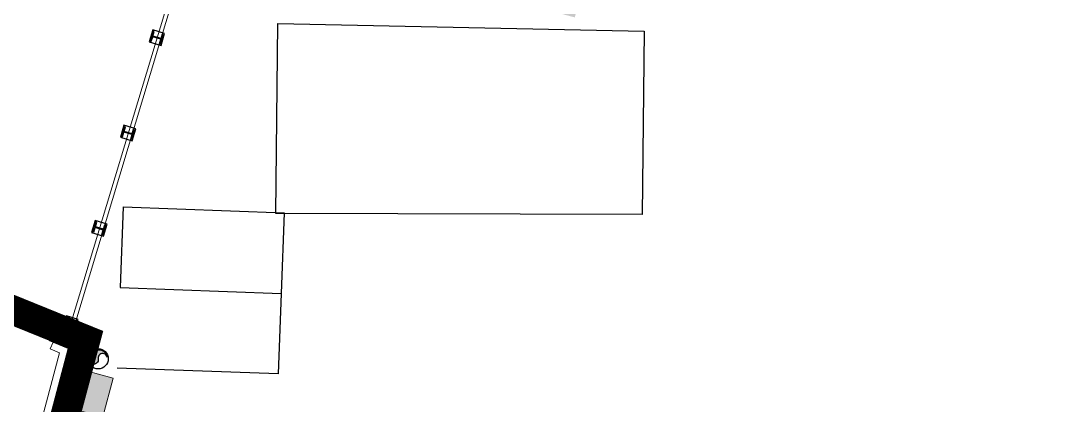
# Model space of a CAD drawing. Header units: centimetres. Extents: x 139057 to 200038, y 34824 to 80516.
# Drawn here: x 169857 to 171256, y 62896 to 63421 of the extents above; entities that cross this region are included whole.
import ezdxf

# ---------------------------------------------------------------- set-up
doc = ezdxf.new("R2010")
doc.units = ezdxf.units.CM
doc.header["$LTSCALE"] = 100
doc.linetypes.add('TRATTO-PUNTO', pattern=[1, 0.5, -0.25, 0, -0.25])
doc.layers.get('0').update_dxf_attribs({"lineweight": 0})
for name, color, linetype, lineweight in [('410_STRUTTURE_001-AM_0', 7, 'Continuous', 0), ('430_TAVOLATI_001-AM_0', 3, 'Continuous', 0), ('440_SIMBOLI_001-AM_0', 31, 'Continuous', 0)]:
    doc.layers.add(name, color=color, linetype=linetype, lineweight=lineweight)
for name, color, linetype in [('_s_09_Perimetro_proprietà', 40, 'Continuous'), ('A-GRIGLIATI', 8, 'Continuous'), ('A-PARAPETTI', 5, 'Continuous'), ('A-SEGNALETICA', 250, 'Continuous'), ('FOROMETRIE AREA G', 251, 'Continuous'), ('Park-Ceas-125$0$A-RAIL', 7, 'Continuous')]:
    doc.layers.add(name, color=color, linetype=linetype)

# ---------------------------------------------------------------- blocks, each defined once
blk = doc.blocks.new('Park-Ceas-125$0$heb 140')
at = {"layer": 'Park-Ceas-125$0$A-RAIL'}
for p, q in [((-140, -70, -7.343897377650838e-08), (-139.9999999981374, 70, 7.34389736782748e-08)), ((-140, 70, -7.343897377650838e-08), (-127.9999999981374, 70, -7.34389737703531e-08)), ((-127.9999999981374, 6), (-127.9999999981374, 70, 7.343897367624446e-08)), ((-127.9999999981374, 6), (-12.00000000186265, 6)), ((-12.00000000186265, 6, 6.29476917431009e-09), (-12, 70, 7.343897372481672e-08)), ((-12, 70, -7.3438973710852e-08), (0, 70, -7.343897370469672e-08)), ((0, -70, -7.343897372764136e-08), (0, 70, 7.343897372764125e-08)), ((-140, -70, -7.343897377650838e-08), (-127.9999999981374, -70, -7.34389737703531e-08)), ((-128, -70, -7.343897376020787e-08), (-128, -6, -6.294769209701244e-09)), ((-128, -6, -6.294769209701244e-09), (-12, -6)), ((-12, -70, -7.34389737255134e-08), (-12, -6, -6.294769168067881e-09)), ((-12, -70, -7.3438973710852e-08), (0, -70, -7.343897370469672e-08))]:
    blk.add_line(p, q, dxfattribs=at)
at = {"layer": 'Park-Ceas-125$0$A-RAIL', "color": 1, "elevation": 7.34389736782748e-08}
blk.add_lwpolyline([(-154.9999999981374, 85), (15, 85), (15, -85), (-154.9999999981374, -85)], close=True, dxfattribs=at)
blk = doc.blocks.new('ND250')
h = blk.add_hatch(color=256)
edge = h.paths.add_edge_path()
edge.add_arc((-0.2119659272419852, 0.0003751888871192932), 124.999999998851, -90.20196108935022, 90.20196108935028, ccw=False)
edge.add_arc((-0.2169810411889893, -62.49999478293351), 62.50037142800793, 269.6006753158446, 449.8010872162258)
edge.add_arc((-0.3207416369964866, 62.49982698961084), 62.50064998805205, 89.89656760042521, 270.29403250654775, ccw=False)
edge.add_arc((-0.4302452211897368, 125.0003882477474), 0.2223319420429318, 180.2034860361724, 359.9966212421752, ccw=False)
blk.add_lwpolyline([(-0.6525757610797882, 124.9995986372232, -1.003531113011555), (-0.6525757610797882, -124.998848259449, 1.001750454913192), (0, 0, -1.003474564946119), (-0.2079132795333862, 125.0003751367331, -0.9981963915986242)], format="xyb", close=True)
blk.add_circle((0, 0), 137.5)

msp = doc.modelspace()

# ---------------------------------------------------------------- hatches: boundary and pattern name
at = {"layer": '410_STRUTTURE_001-AM_0'}
h = msp.add_hatch(color=256, dxfattribs=at)
h.paths.add_polyline_path([(170548.4038454393, 67942.09375634206), (170562.5915989975, 67995.2323267774), (170615.7301690994, 67981.0445733012), (170601.5424155412, 67927.90600287331)])
h.paths.add_polyline_path([(170478.0625969066, 67321.21649853302), (170492.252273467, 67374.36213237954), (170545.390799685, 67360.1743535192), (170531.2011231246, 67307.02871968014)])
h.paths.add_polyline_path([(170681.5038037474, 67906.55668050957), (170695.6915570969, 67959.69525082571), (170748.8301274074, 67945.50749747617), (170734.6423740598, 67892.36892716003)])
h.paths.add_polyline_path([(170352.0723561948, 66791.64315375847), (170366.2601097083, 66844.7817240299), (170313.1215394406, 66858.96947754336), (170298.9337859271, 66805.83090727193)])
h.paths.add_polyline_path([(170851.9620247489, 66320.82893686903), (170866.1497782642, 66373.96750713301), (170813.0112079965, 66388.15526064647), (170798.8234544812, 66335.01669038249)])
h.paths.add_polyline_path([(170233.9834310958, 66560.94830227805), (170246.8813888362, 66609.2560934366), (170198.5735976832, 66622.15405117137), (170185.6756399429, 66573.84626002026)])
h.paths.add_polyline_path([(170027.6161072539, 65788.0236438231), (170040.5140649943, 65836.3314349742), (169992.2062738395, 65849.22939271641), (169979.3083160991, 65800.92160156531)])
h.paths.add_polyline_path([(170330.965708126, 64078.41141830546), (170345.1534616394, 64131.54998856944), (170292.0148913717, 64145.73774208289), (170277.8271378583, 64092.59917181891)])
h.paths.add_polyline_path([(169939.9804100326, 65442.18957025719), (169954.1681635479, 65495.32814052862), (169901.0295932783, 65509.51589404207), (169886.8418397648, 65456.37732377064)])
h.paths.add_polyline_path([(169827.922740013, 64813.922981763), (169842.1104935264, 64867.06155203444), (169788.9719232587, 64881.24930554789), (169774.7841697453, 64828.11073527646)])
h.paths.add_polyline_path([(169725.8119731197, 64239.9846784116), (169739.9997266332, 64293.12324868303), (169686.8611563655, 64307.31100219649), (169672.673402852, 64254.17243192506)])
h.paths.add_polyline_path([(169710.8503421793, 64183.9476408304), (169671.881061264, 64251.39320440751), (169671.8995252518, 64251.27396462273), (169657.7117718688, 64198.13539417994)])
h.paths.add_polyline_path([(170743.4703660744, 65596.89385381503), (170756.3683238538, 65645.2016451226), (170804.6761149341, 65632.30368740273), (170791.7781571547, 65583.99589609516)])
h.paths.add_polyline_path([(170638.1389357658, 64065.87536562395), (170640.3881375442, 64120.82935629946), (170585.4341468686, 64123.07855808151), (170583.1849450903, 64068.12456739855)])
h.paths.add_polyline_path([(170461.5474567382, 64510.93237109643), (170475.7352102535, 64564.07094136786), (170422.5966399858, 64578.25869488132), (170408.4088864705, 64525.12012460989)])
h.paths.add_polyline_path([(170685.059344771, 64781.87796972853), (170699.2470982844, 64835.01653999251), (170646.1085280167, 64849.20429350597), (170631.9207745014, 64796.06572324198)])
h.paths.add_polyline_path([(170598.6433094317, 64965.02974280131), (170612.8310629452, 65018.16831307274), (170559.6924926775, 65032.3560665862), (170545.504739164, 64979.21749631476)])
h.paths.add_polyline_path([(170580.8130594051, 64010.17308633935), (170583.0622614907, 64065.12707709682), (170638.0162519856, 64062.8778750242), (170635.7670500769, 64007.92388443065)])
h.paths.add_polyline_path([(170316.2493059622, 64022.30890584153), (170330.4370593118, 64075.44747615021), (170276.9352333011, 64088.27469777477), (170263.1107356573, 64036.49665921342)])
h.paths.add_polyline_path([(169617.5225678856, 63634.28576244575), (169631.710321399, 63687.42433271718), (169578.5717511313, 63701.61208623063), (169564.383997616, 63648.4735159592)])
h.paths.add_polyline_path([(169824.3511619443, 62530.19931429785), (169837.2491196865, 62578.50710544896), (169788.9413285317, 62591.40506319117), (169776.0433707914, 62543.09727204007)])
h.paths.add_polyline_path([(169916.1517526774, 62894.63556654912), (169969.2903229879, 62880.44781319958), (169983.4780763375, 62933.58638350826), (169930.3395060251, 62947.77413685781)])
h.paths.add_polyline_path([(170613.446829124, 63425.44367136967), (170626.3447868569, 63473.75146259528), (170578.0369961174, 63486.64942050141), (170565.1390380325, 63438.34162906718)])
h.paths.add_polyline_path([(170146.6182513485, 63467.80435718757), (170160.806004862, 63520.94292745155), (170107.6674345942, 63535.13068096501), (170093.4796810789, 63481.99211070102)])
h.paths.add_polyline_path([(170608.8696902829, 62320.73648061764), (170621.7676480232, 62369.04427176875), (170573.4598568702, 62381.94222951096), (170560.561899128, 62333.63443835986)])
h.paths.add_polyline_path([(171142.5141706752, 67725.82948185665), (171156.7019681117, 67778.96807767612), (171209.8404943353, 67764.7802988158), (171195.6526968988, 67711.64170300377)])
h.paths.add_polyline_path([(170970.6688125847, 67030.42308598173), (170984.8565659324, 67083.56165629042), (171037.9951362448, 67069.37390294088), (171023.8073828953, 67016.23533263219)])
edge = h.paths.add_edge_path()
edge.add_arc((171939.4153998984, 66525.13660018308), 35, 0, 360)
edge = h.paths.add_edge_path()
edge.add_arc((172083.755045435, 67125.68212919099), 35, 0, 360)
h.paths.add_polyline_path([(172225.4469925767, 66505.86506042046), (172254.5991447499, 66498.7832510711), (172268.7627634505, 66557.0875554101), (172239.6106112773, 66564.1693647669)])
h.paths.add_polyline_path([(172393.4695292661, 66998.03480293018), (172432.2565663221, 66988.25902898771), (172464.0278316519, 67114.31689942045), (172425.2407945941, 67124.09267337037)], flags=17)
h.paths.add_polyline_path([(171987.7863424743, 67119.56070347292), (172000.6607419295, 67167.8747784288), (171952.3466669755, 67180.7491778822), (171939.4722675221, 67132.43510292632)])
h.paths.add_polyline_path([(171841.355502891, 66514.79778650565), (171852.1739725998, 66563.613365093), (171803.3583940106, 66574.43183480365), (171792.5399242999, 66525.6162562163)])
edge = h.paths.add_edge_path()
edge.add_arc((171822.4449573575, 65916.69935832334), 35, 0, 360)
edge = h.paths.add_edge_path()
edge.add_arc((172254.9203263043, 67717.19291226727), 35, 0, 360)
h.paths.add_polyline_path([(172225.4469925786, 66505.86506042046), (172254.5991447518, 66498.7832510711), (172268.7627634524, 66557.08755541754), (172239.6106112791, 66564.1693647669)])
h.paths.add_polyline_path([(172093.6322171228, 65861.02010326994), (172123.1490257407, 65855.65745383663), (172133.8743246148, 65914.69107107235), (172104.3575159969, 65920.05372050566)])
h.paths.add_polyline_path([(172393.4695292661, 66998.03480293763), (172432.2565663239, 66988.25902898771), (172464.0278316537, 67114.3168994279), (172425.2407945959, 67124.09267337037)])
h.paths.add_polyline_path([(172134.5844629562, 67636.13763342214), (172149.2139635595, 67683.94953268928), (172101.4020642849, 67698.57903329445), (172086.7725636835, 67650.76713401986)])
h.paths.add_polyline_path([(171720.2554395112, 65902.15711817307), (171728.991041104, 65951.38809688551), (171679.7600623934, 65960.12369848204), (171671.0244608006, 65910.8927197696)])
edge = h.paths.add_edge_path()
edge.add_line((169725.0380956853, 64237.08621106458), (169671.881061264, 64251.39320440751))
edge.add_line((169710.8503421793, 64183.9476408304), (169725.0380956853, 64237.08621106458))

# ---------------------------------------------------------------- linework, layer by layer
at = {"layer": '410_STRUTTURE_001-AM_0', "elevation": -3.490789228516181e-08}
msp.add_lwpolyline([(169916.1517526774, 62894.63556654912), (169969.2903229879, 62880.44781319958), (169983.4780763375, 62933.58638350826), (169930.3395060251, 62947.77413685781)], close=True, dxfattribs=at)
at = {"layer": '430_TAVOLATI_001-AM_0'}
for p, q in [((169908.8700578051, 63000.84862193626, -3.490789228516181e-08), (169901.3559578048, 62982.31383568954, -3.490789228516181e-08)), ((169889.9891246917, 62853.79601536852, -3.490789228516181e-08), (169922.0615877478, 62973.91966422063, -3.490789228516181e-08)), ((169901.3559578048, 62982.31383568954, -3.490789228516181e-08), (169897.3114206387, 62973.16299137634, -3.490789228516181e-08)), ((169935.419324082, 62946.41784884941, -3.490789228516181e-08), (169945.9396302985, 62985.82042193574, -3.490789228516181e-08))]:
    msp.add_line(p, q, dxfattribs=at)
at = {"layer": '430_TAVOLATI_001-AM_0', "elevation": -3.490789228516181e-08}
for points in [[(169908.5825706372, 63000.96517075014), (169945.9396302985, 62985.82042193574)], [(169901.068470637, 62982.43038450342), (169922.0615877478, 62973.91966422063)], [(169897.3114206387, 62973.16299137634), (169910.1225665497, 62967.96928532582), (169880.3275665032, 62856.37560707492)]]:
    msp.add_lwpolyline(points, dxfattribs=at)
at = {"layer": '440_SIMBOLI_001-AM_0'}
for p, q in [((169925.6531837346, 63008.10608498913, -4.225178965753466e-08), (170514.2936958695, 64957.83762649608, -4.288126673246969e-08)), ((169930.9184545303, 63006.51645501864, -4.225178965753466e-08), (170519.5589666652, 64956.24799652558, -4.288126673246969e-08))]:
    msp.add_line(p, q, dxfattribs=at)
at = {"layer": '_s_09_Perimetro_proprietà', "linetype": 'TRATTO-PUNTO', "ltscale": 200, "const_width": 40, "elevation": -3.065032432031248e-08}
msp.add_lwpolyline([(168986.1537477864, 62081.17775699657), (169319.3308771016, 63329.05043702733), (169590.6998084789, 63256.57232829344), (169569.6194796456, 63138.38259377491), (169945.9396302985, 62985.82042193574), (169362.4179764917, 60800.308507079), (170373.983152392, 60530.22524666202), (170484.7817144213, 60945.20826475483), (170786.6253688304, 60945.19707681399), (171320.6806770774, 59806.74285452229)], dxfattribs=at)
at = {"layer": 'A-GRIGLIATI'}
for p, q in [((169903.2131014845, 63000.20310534698, -3.490789228516181e-08), (169773.4695977649, 63052.80180535626, -3.490789228516181e-08)), ((169898.1675998146, 62987.75753037047, -3.490789228516181e-08), (169768.424096095, 63040.35623037976, -3.490789228516181e-08))]:
    msp.add_line(p, q, dxfattribs=at)
at = {"layer": 'A-GRIGLIATI', "elevation": -3.490789228516181e-08}
msp.add_lwpolyline([(169901.3559578048, 62982.31383568954), (169896.7222612432, 62984.19236069333), (169904.2363612434, 63002.72714694005), (169908.8700578051, 63000.84862193626), (169901.3559578048, 62982.31383568954)], dxfattribs=at)
at = {"layer": 'A-SEGNALETICA', "elevation": -3.490789228516181e-08}
msp.add_lwpolyline([(170208.194771106, 63416.96401307148), (170708.0888983539, 63406.67510990214), (170705.2420142299, 63156.69131992918), (170205.2432201715, 63157.78947229844)], close=True, dxfattribs=at)
for points in [[(169996.8020072213, 63166.95266843748), (169992.8034592351, 63057.02536781293), (170212.6580650999, 63049.02827488792), (170208.6595171118, 62939.10097426337), (169988.8049112471, 62947.09806718838)], [(169996.8020072213, 63166.95266843748), (170216.656613086, 63158.95557551247), (170212.6580650999, 63049.02827488792)]]:
    msp.add_lwpolyline(points, dxfattribs=at)

# ---------------------------------------------------------------- block references
at = {"layer": 'A-PARAPETTI', "xscale": -0.1, "yscale": 0.1, "zscale": 0.1, "rotation": 343.2004885275809}
for p in [(170036.2949920731, 63399.83818978232, -4.225178968040624e-08), (169997.0296868073, 63269.78121446979, -4.225178968269154e-08), (169957.7643809976, 63139.72423932862, -4.225178968497514e-08), (169918.4913192267, 63009.64156431866, -4.225178965298948e-08)]:
    msp.add_blockref('Park-Ceas-125$0$heb 140', p, dxfattribs=at)
at = {"layer": 'FOROMETRIE AREA G', "xscale": 0.1, "yscale": 0.1, "zscale": 0.1, "rotation": 100.004128290286}
msp.add_blockref('ND250', (169962.9227493542, 62959.79506302786, -3.490789228516181e-08), dxfattribs=at)

doc.saveas('drawing.dxf')
